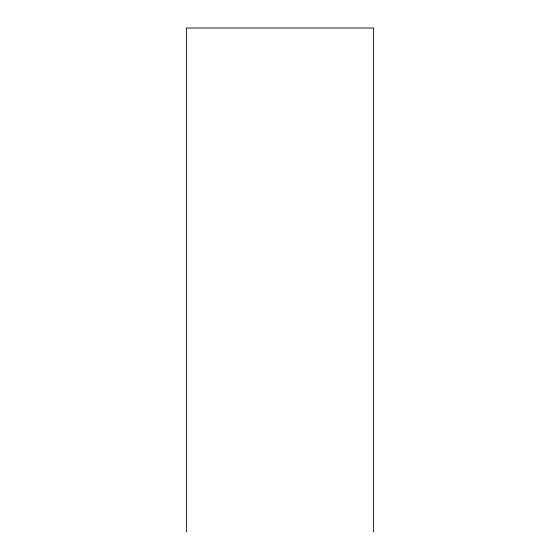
<?xml version="1.0" encoding="UTF-8"?>
<svg xmlns="http://www.w3.org/2000/svg" width="560" height="560" viewBox="0 0 560 560"><rect width="100%" height="100%" fill="white"/><g stroke="black" fill="none" stroke-linecap="round" stroke-linejoin="round"><path stroke-width="0.84" d="M373.611 532L373.611 28L186.389 28L186.389 532"/></g></svg>
